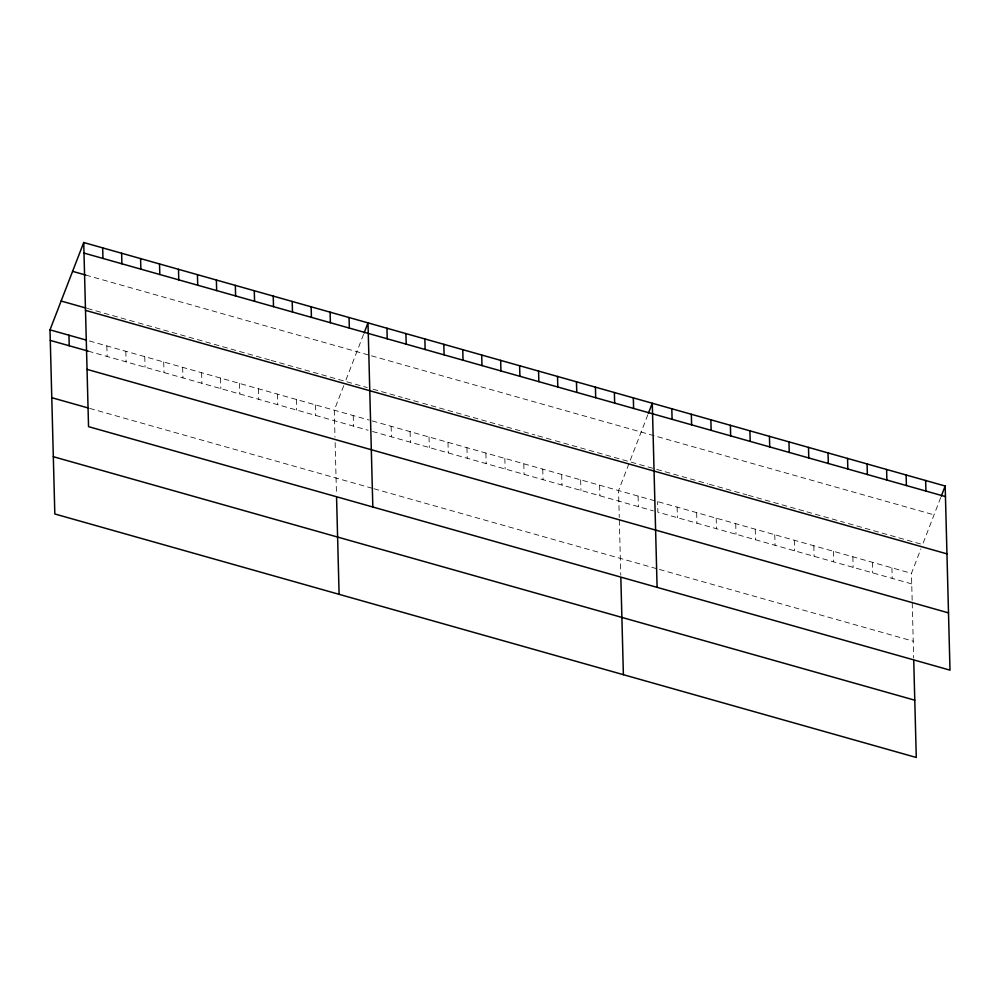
<?xml version="1.0" encoding="UTF-8"?>
<svg xmlns="http://www.w3.org/2000/svg" width="1000" height="1000" viewBox="0 0 1000 1000"><rect width="100%" height="100%" fill="white"/><g stroke="black" fill="none" stroke-linecap="round" stroke-linejoin="round"><path stroke-width="0.75" stroke-dasharray="5 3.75" d="M343.738 385.712L334.275 410.2L334.988 437.125M363.55 334.4L345.412 381.388L271.062 360.363M647.837 414.762L618.562 490.562L619.263 517.487M912.163 600.275L911.462 573.35L920.913 548.862M940.725 497.55L922.588 544.538L845.987 522.875M85.712 275.05L370 355.4M371.45 355.812L934.05 514.85M87.375 308.45L136.938 322.45M138.4 322.863L212.75 343.888M214.2 344.3L269.6 359.95M346.863 381.8L367.275 387.562M373.113 389.212L402.262 397.45M405.175 398.275L421.213 402.812M422.675 403.225L534.925 434.95M537.85 435.775L553.888 440.312M555.337 440.725L655.225 468.963M656.725 469.387L707.8 483.825M709.3 484.25L746.85 494.862M748.35 495.288L805.425 511.413M806.925 511.838L844.475 522.45M89.362 340.975L369.275 420.087M372.188 420.913L911.462 573.35M88.175 351.125L368.088 430.238M372.463 431.475L653.388 510.887M911.737 583.913L657.887 512.163L657.613 501.6M89.675 408.4L372.5 488.338M373.963 488.75L657.887 569.012M659.388 569.438L913.238 641.188M912.237 603L913.675 658.05M891.925 567.837L892.212 578.387M872.4 562.312L872.675 572.875M852.875 556.788L853.15 567.35M833.35 551.275L833.625 561.838M813.825 545.75L814.1 556.312M794.3 540.237L794.575 550.8M774.775 534.712L775.05 545.275M755.25 529.2L755.525 539.763M735.725 523.675L736 534.237M716.188 518.15L716.475 528.713M696.663 512.638L696.938 523.2M677.138 507.113L677.412 517.675M638.088 496.075L638.362 506.637M619.338 520.212L620.775 575.262M599.612 485.2L599.888 495.763M580.662 479.85L580.938 490.4M561.7 474.487L561.987 485.05M542.75 469.125L543.025 479.688M523.8 463.775L524.075 474.338M504.85 458.413L505.125 468.975M485.9 453.062L486.175 463.625M466.95 447.7L467.225 458.263M447.987 442.35L448.275 452.9M429.038 436.987L429.312 447.55M410.087 431.625L410.363 442.188M391.138 426.275L391.413 436.838M353.237 415.562L353.512 426.125M335.125 442.587L336.5 494.9M315.325 404.85L315.6 415.4M296.375 399.487L296.65 410.05M277.425 394.125L277.7 404.688M258.475 388.775L258.75 399.338M239.525 383.413L239.8 393.975M220.562 378.062L220.85 388.625M201.612 372.7L201.887 383.263M182.662 367.35L182.938 377.9M163.713 361.987L163.988 372.55M144.762 356.625L145.037 367.188M125.812 351.275L126.088 361.838M106.85 345.913L107.137 356.475"/><path stroke-width="1.5" d="M913.75 660.863L916.275 757.475L54.825 513.975L50 329.85L83.725 242.525L945.175 486.025L950 670.15L88.537 426.65L83.725 242.525M364.113 332.962L368 322.875L372.825 507.013M648.388 413.325L652.288 403.237L657.1 587.362M941.287 496.112L945.175 486.025M84 253.075L945.45 496.587M72.588 271.337L85.712 275.05M61.125 301.025L85.913 308.038M85.5 310.363L946.95 553.862M50 329.85L86.45 340.15M50.275 340.4L88.175 351.125M87.037 369.375L948.5 612.875M51.775 397.688L88.225 407.987M53.325 456.7L914.775 700.2M925.65 480.513L925.925 491.062M906.125 474.988L906.4 485.55M886.6 469.462L886.875 480.025M867.075 463.95L867.35 474.513M847.55 458.425L847.825 468.988M828.025 452.912L828.3 463.475M808.5 447.388L808.775 457.95M788.962 441.875L789.25 452.438M769.438 436.35L769.712 446.912M749.912 430.838L750.188 441.388M730.387 425.312L730.662 435.875M710.863 419.787L711.137 430.35M691.338 414.275L691.612 424.837M671.812 408.75L672.087 419.312M633.325 397.875L633.612 408.438M620.85 578.062L623.387 674.688M614.375 392.525L614.65 403.088M595.425 387.163L595.7 397.725M576.475 381.8L576.75 392.362M557.525 376.45L557.8 387.013M538.575 371.087L538.85 381.65M519.612 365.737L519.9 376.3M500.662 360.375L500.938 370.938M481.712 355.025L481.987 365.588M462.762 349.663L463.038 360.225M443.812 344.3L444.087 354.862M424.862 338.95L425.138 349.513M405.913 333.587L406.188 344.15M386.95 328.237L387.225 338.8M349.05 317.525L349.325 328.075M336.575 497.713L339.1 594.325M330.1 312.162L330.375 322.725M311.15 306.8L311.425 317.362M292.2 301.45L292.475 312.013M273.238 296.087L273.512 306.65M254.288 290.738L254.562 301.3M235.338 285.375L235.613 295.938M216.388 280.025L216.663 290.575M197.438 274.662L197.712 285.225M178.487 269.3L178.762 279.862M159.525 263.95L159.8 274.513M140.575 258.587L140.85 269.15M121.625 253.238L121.9 263.8M102.675 247.875L102.95 258.438M68.95 335.2L69.225 345.763"/></g></svg>
